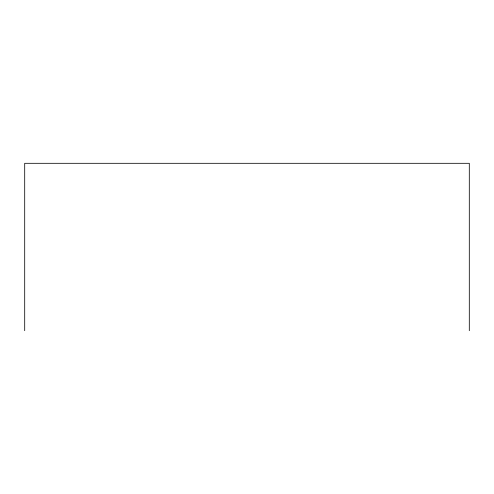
<?xml version="1.0" encoding="UTF-8"?>
<svg xmlns="http://www.w3.org/2000/svg" width="494" height="494" viewBox="0 0 494 494"><rect width="100%" height="100%" fill="white"/><g stroke="black" fill="none" stroke-linecap="round" stroke-linejoin="round"><path stroke-width="0.74" d="M469.3 330.69L469.3 163.31L24.7 163.31L24.7 330.69"/></g></svg>
